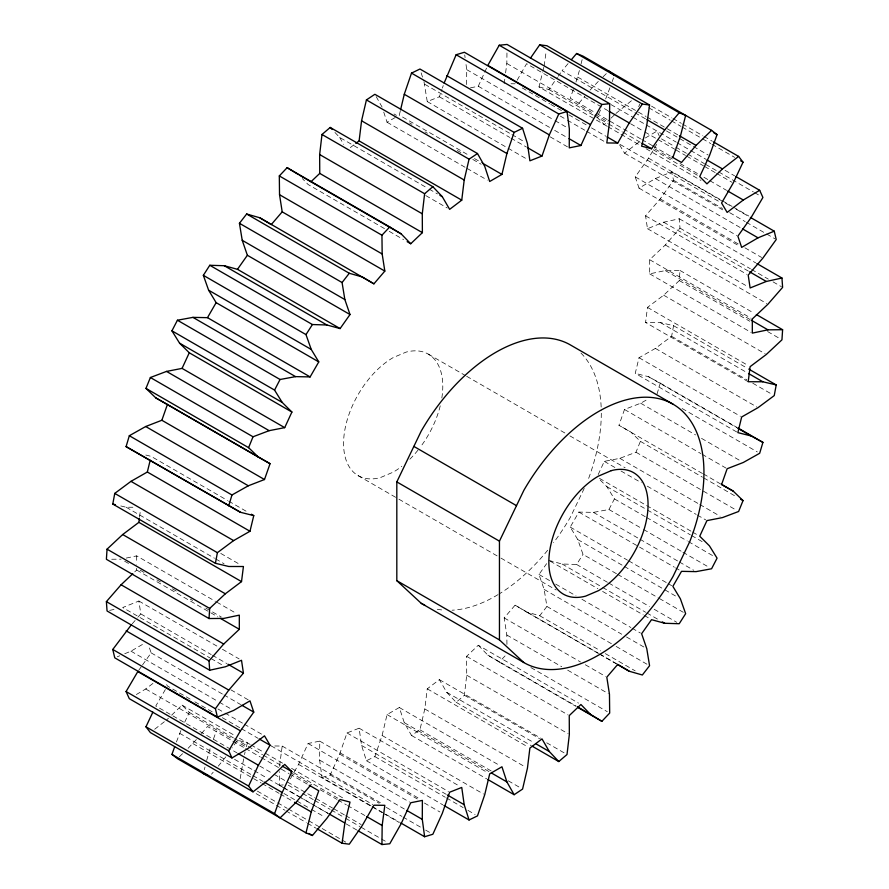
<?xml version="1.0" encoding="UTF-8"?>
<svg xmlns="http://www.w3.org/2000/svg" width="889" height="889" viewBox="0 0 889 889"><rect width="100%" height="100%" fill="white"/><g stroke="black" fill="none" stroke-linecap="round" stroke-linejoin="round"><path stroke-width="0.67" stroke-dasharray="4.45 3.33" d="M370.924 805.723L321.985 777.475L319.651 760.106L319.751 741.137L308.094 743.493L298.548 764.373L289.814 779.775M466.636 84.533L466.714 69.631L465.814 62.952M281.702 786.676L279.313 785.298L279.468 771.696M505.585 72.909L506.83 63.486L506.963 52.607M748.205 381.737L645.57 322.485L647.481 307.394L663.672 295.204L679.318 280.58L679.974 270.456L665.283 270.578L649.681 273.856L649.681 259.71L665.283 244.964L679.974 228.129L679.318 218.772L663.672 222.206L647.481 228.706L645.57 215.838L660.205 198.903L673.584 180.278L671.606 171.921L655.393 178.567L639.024 188.146L635.235 176.867L648.537 158.164L658.204 141.729M321.985 777.475L330.219 775.008L339.665 754.105L346.999 732.958L359.112 728.191L361.567 745.46L366.424 760.717L374.858 756.617L382.092 735.481L387.059 714.589L399.305 707.511L404.273 722.668L411.507 735.459L419.941 729.825L424.798 708.955L427.253 688.842L439.355 679.641L446.7 692.298L456.146 702.299L464.38 695.265L466.714 675.196L466.614 656.349L478.271 645.247L578.517 703.121M139.584 516.865L140.451 510.008M279.535 766.262L282.191 746.06L271.278 745.938L372.713 804.512M504.174 83.677L504.885 78.299M240.174 778.597L244.153 755.906M544.146 65.986L546.19 51.151M736.681 431.943L635.235 373.38L639.024 357.734L655.393 348.399L671.606 336.331L673.584 325.696L660.205 322.507L645.57 322.485M400.239 111.236L399.305 115.148L469.725 155.808M244.475 754.594L245.12 751.983M246.409 746.749L247.375 742.826L237.463 740.237L232.029 747.982M607.02 126.194L538.99 86.911L542.534 72.531M542.857 71.22L543.824 67.297M204.337 769.674L204.992 767.063M206.637 760.517L210.393 747.682M575.972 82.055L579.395 70.542M581.039 63.997L582.362 58.752M657.038 394.027L660.283 383.126L648.537 376.714L635.235 373.38M423.986 81.744L427.253 101.557L439.355 96.779L441.955 89.322M442.389 88.078L443.244 85.588M702.488 473.526L618.944 425.298L624.511 409.473L640.669 403.217L648.848 398.628M213.482 738.981L216.138 731.525M573.316 89.522L570.227 98.223L595.597 112.87M176.422 741.948L181.278 729.569M609.943 87.789L605.653 98.946M612.188 81.577L613.532 77.843M598.197 474.559L604.298 461.358L619.844 458.335L635.979 452.223L640.402 441.344L630.59 431.865L618.944 425.298M470.503 87.822L478.271 86.244L486.694 67.831M184.701 722.224L189.268 712.411L182.067 705.121L169.443 717.256M600.519 109.98L597.097 117.326L604.298 124.616L610.121 119.026M638.669 106.613L639.824 104.169M584.229 488.394L570.405 517.187A149.174 86.122 -60 0 1 553.569 542.701M616.433 573.694L583.017 554.403L577.75 539.545L570.227 527.099L578.883 512.086L593.43 512.375L608.943 509.508L614.432 498.907L606.798 486.583L599.03 478.882M517.12 80.254L526.599 63.708L607.754 110.558M165.365 689.52L155.775 705.999L236.918 752.85M548.902 560.426L562.092 564.015L576.583 564.459L583.017 554.403M538.99 86.911L548.902 89.511L557.436 77.332M558.214 76.221L560.548 72.898M225.817 756.85L218.305 766.129M506.941 644.414L506.83 635.024L504.174 617.911L515.087 605.176L526.599 611.988L539.712 615.733L546.924 606.465L544.146 589.44L538.99 574.461L546.624 563.659M138.606 670.473L141.74 666.072M142.518 664.972L151.13 652.87L148.607 645.358M568.06 63.608L562.092 70.687L646.181 119.237M211.482 774.219L213.193 772.197M578.883 103.224L584.873 96.19M590.007 90.156L598.275 81.444M188.09 748.305L196.358 739.581M201.492 733.547L207.481 726.513L232.54 740.981M132.183 623.867L137.351 617.888M138.217 616.888L140.795 613.91L138.884 601.031L122.693 607.543L209.815 657.838M478.271 645.247L487.817 655.104L499.24 662.061L506.185 654.726M603.12 76.743L606.998 72.987M179.367 756.761L183.245 753.005M611.099 118.093L614.988 114.359M615.955 113.425L632.746 99.668M166.521 720.057L168.465 718.19M134.728 571.883L136.684 570.038L136.684 564.893M154.686 729.236L165.443 720.89M619.633 144.94L624.511 153.164L640.669 140.751M136.339 694.531L145.696 688.986L153.241 683.197M350.31 147.596L354.711 144.251M645.347 137.984L657.038 131.05L659.194 135.817M124.738 653.726L130.972 651.17L143.829 643.647M383.748 112.125L387.059 122.226L397.083 116.437M117.248 656.804L119.748 655.782M109.658 610.399L116.17 608.965M126.282 558.07L136.684 555.881L215.449 601.364M279.313 785.298L283.213 784.909M111.725 559.248L121.082 559.159M120.815 505.963L126.16 507.23L135.472 507.252M510.997 83.755L515.087 83.799M145.807 455.035L151.13 456.368L227.506 500.463M651.493 106.124L671.784 117.837M672.973 118.526L681.33 123.349M682.519 124.038L702.81 135.75M703.999 136.439L712.356 141.262M648.748 107.758L670.239 120.171M671.428 120.86L680.974 126.371M682.174 127.06L701.265 138.084M702.454 138.773L710.811 143.596M712 144.285L734.681 157.375M577.75 77.087L645.947 116.459M646.97 117.048L678.163 135.061M666.472 130.95L708.244 155.064M610.976 104.58L632.468 116.981M632.968 117.27L645.592 124.56M646.092 124.849L676.14 142.073M677.129 142.762L705.966 159.298M725.068 170.321L734.614 175.833M661.472 138.895L674.595 146.474M675.796 147.163L686.53 153.364M687.73 154.053L704.432 163.698M705.633 164.387L717.567 171.277M718.756 171.966L753.361 191.946M754.561 192.635L760.528 196.08M630.59 123.749L643.725 131.328M644.914 132.017L656.849 138.906M658.038 139.595L674.751 149.241M675.94 149.93L685.497 155.442M686.686 156.131L703.399 165.776M704.588 166.465L715.334 172.666M716.523 173.355L732.036 182.312M596.475 113.381L640.947 139.051M641.825 139.562L652.57 145.763M652.882 145.952L671.662 156.786M506.83 63.486L593.952 113.781M595.152 114.47L608.276 122.049M654.982 149.03L672.884 159.364M680.052 163.498L699.143 174.522M703.921 177.278L708.689 180.034M709.889 180.723L726.591 190.368M548.902 89.511L593.063 115.003M594.252 115.692L607.832 123.527M608.576 123.96L622.156 131.794M622.9 132.228L640.802 142.562M653.182 149.719L697.343 175.211M607.876 126.683L620.144 133.772M621 134.261L640.436 145.485M646.07 148.73L700.965 180.434M648.537 158.164L721.346 200.192M722.535 200.881L732.08 206.404M733.281 207.093L748.794 216.049M671.606 171.921L731.28 206.37M736.048 209.126L749.183 216.705M522.254 87.933L534.189 94.823M535.378 95.512L549.702 103.78M550.891 104.469L561.637 110.669M568.793 114.803L586.696 125.138M591.474 127.894L605.787 136.161M620.133 144.451L720.39 202.325M673.584 180.278L722.513 208.526M729.669 212.66L745.182 221.617M746.382 222.306L765.473 233.329M766.674 234.018L775.019 238.841M560.259 116.07L566.226 119.515M567.426 120.204L585.329 130.539M586.518 131.228L605.609 142.251M624.511 153.164L723.568 210.349M466.714 69.631L553.836 119.937M555.036 120.626L568.16 128.205M655.393 178.567L741.326 228.184M478.271 86.244L549.88 127.583M554.658 130.339L567.782 137.928M635.235 176.867L736.681 235.441M660.205 198.903L738.97 244.386M744.938 247.831L761.64 257.477M550.158 136.839L568.06 147.174M639.024 188.146L739.27 246.02M679.318 218.772L755.694 262.866M679.974 228.129L750.394 268.778M751.583 269.467L768.296 279.113M773.063 281.869L781.42 286.691M424.798 84.288L510.719 133.895M511.92 134.583L525.043 142.162M663.672 222.206L748.405 271.123M439.355 96.779L509.775 137.439M510.964 138.128L526.477 147.085M645.57 215.838L747.004 274.401M427.253 101.557L527.499 159.431M647.481 228.706L747.727 286.591M665.283 244.964L766.729 303.538M679.974 270.456L753.972 313.172M474.493 158.564L481.66 162.698M649.681 259.71L751.127 318.273M394.027 113.959L396.416 115.348M409.54 122.926L411.929 124.304M425.053 131.883L427.442 133.261M457.279 150.485L460.858 152.552M472.792 159.442L481.149 164.265M665.283 270.578L750.027 319.507M679.318 280.58L749.727 321.229M767.629 331.564L779.564 338.453M387.059 122.226L465.825 167.699M467.014 168.388L487.305 180.111M649.681 273.856L751.127 332.43M663.672 295.204L765.118 353.778M647.481 307.394L747.727 365.279M673.584 325.696L747.571 368.413M334.942 132.45L339.665 137.439L427.976 188.435M429.165 189.124L437.521 193.946M660.205 322.507L747.327 372.813M671.606 336.331L746.793 379.747M752.761 383.192L771.852 394.216M425.775 195.58L447.256 207.982M655.393 348.399L756.839 406.962M639.024 357.734L740.459 416.296M660.283 383.126L736.659 427.231M648.537 376.714L736.859 427.709M384.47 228.595L308.094 184.501L302.36 178.589M389.249 231.351L403.562 239.619M682.107 408.496L757.295 451.901M640.669 403.217L695.565 434.921M701.532 438.366L740.915 461.102M624.511 409.473L700.888 453.579M702.077 454.268L725.946 468.047M703.399 473.893L720.39 483.86M640.402 441.344L702.454 477.171M703.655 477.86L737.07 497.162M635.979 452.223L736.225 510.108M619.844 458.335L698.61 503.807M699.799 504.496L720.09 516.209M428.265 354.111L465.469 375.603M466.669 376.291L565.104 433.121M569.905 435.899L625.134 467.781M604.298 461.358L615.032 467.558M621 471.003L641.291 482.716M647.259 486.161L696.187 514.409M697.387 515.098L705.744 519.921M599.475 478.338L691.375 531.389M692.564 532.089L697.343 534.845M606.798 486.583L646.181 509.319M647.381 510.008L690.342 534.822M691.531 535.511L702.277 541.712M614.432 498.907L645.458 516.82M646.659 517.509L687.23 540.945M688.43 541.634L713.489 556.103M608.943 509.508L642.358 528.799M643.547 529.488L681.741 551.547M682.93 552.236L709.189 567.393M593.43 512.375L638.78 538.556M639.98 539.245L678.163 561.292M679.363 561.981L693.687 570.249M578.883 512.086L674.362 567.204M675.562 567.893L679.14 569.96M570.227 527.099L627.512 560.17M628.701 560.859L666.894 582.906M668.084 583.595L671.662 585.662M577.75 539.545L623.1 565.726M624.289 566.415L663.672 589.151M664.872 589.84L676.807 596.73M617.622 574.383L658.204 597.819M659.394 598.508L683.263 612.288M576.583 564.459L607.609 582.384M608.809 583.073L649.381 606.498M654.16 609.254L676.829 622.344M562.092 564.015L601.475 586.751M602.675 587.44L645.636 612.254M646.825 612.943L658.76 619.833M550.102 561.115L597.841 588.674M602.609 591.429L643.192 614.855M644.381 615.544L650.348 618.988M538.99 574.461L549.735 580.661M555.703 584.106L575.983 595.83M581.951 599.275L630.89 627.523M632.079 628.212L640.436 633.035M358.1 475.626L397.716 498.496M398.917 499.196L499.751 557.414M500.952 558.103L556.17 589.985M544.146 589.44L621.722 634.224M626.501 636.98L644.392 647.314M546.924 606.465L611.376 643.669M616.144 646.425L648.37 665.028M539.712 615.733L600.586 650.87M605.353 653.626L635.191 670.851M515.087 605.176L598.63 653.404M599.831 654.093L616.533 663.739M526.599 611.988L598.208 653.326M599.397 654.015L616.11 663.661M504.174 617.911L580.55 662.005M585.329 664.761L605.609 676.473M506.83 635.024L561.726 666.728M567.693 670.173L608.276 693.598M530.922 667.583L607.298 711.689M228.706 501.152L247.798 512.175M487.817 655.104L576.128 706.088M499.24 662.061L575.616 706.155M466.614 656.349L568.06 714.912M466.714 675.196L568.16 733.769M220.761 553.425L239.852 564.448M439.355 679.641L540.801 738.203M464.38 695.265L539.567 738.67M546.724 742.804L564.626 753.139M126.16 507.23L214.471 558.225M215.671 558.914L224.028 563.737M446.7 692.298L533.822 742.604M456.146 702.299L531.333 745.704M427.253 688.842L527.499 746.716M424.798 708.955L525.043 766.84M216.638 602.053L235.741 613.077M399.305 707.511L499.562 765.396M419.941 729.825L491.55 771.163M508.264 780.809L520.198 787.698M124.66 561.226L129.427 563.982M140.173 570.182L144.94 572.938M156.875 579.828L160.465 581.895M172.399 588.796L177.167 591.552M190.302 599.13L192.68 600.508M205.815 608.087L221.328 617.044M404.273 722.668L490.206 772.274M136.684 570.038L217.838 616.888M387.059 714.589L487.305 772.474M411.507 735.459L486.694 778.864M382.092 735.481L483.527 794.044M138.884 601.031L217.649 646.514M222.428 649.27L239.13 658.916M359.112 728.191L459.357 786.065M140.795 613.91L211.215 654.56M212.404 655.249L226.728 663.516M346.999 732.958L448.445 791.532M211.004 658.527L222.939 665.417M361.567 745.46L446.3 794.377M374.858 756.617L445.267 797.266M446.456 797.955L463.169 807.612M467.947 810.368L475.104 814.502M366.424 760.717L442.8 804.823M230.884 689.831L248.787 700.165M319.751 741.137L419.997 799.022M339.665 754.105L417.23 798.889M424.397 803.023L439.911 811.979M151.13 652.87L222.739 694.22M223.928 694.909L240.641 704.555M308.094 743.493L409.529 802.067M130.972 651.17L218.083 701.477M219.283 702.166L231.218 709.055M319.651 760.106L405.573 809.723M217.949 708.966L223.917 712.411M225.106 713.1L243.008 723.435M244.208 724.124L262.111 734.458M282.191 746.06L381.248 803.256M330.219 775.008L379.147 803.256M386.304 807.39L401.817 816.346M403.017 817.035L420.919 827.37M425.687 830.126L430.465 832.882M190.102 699.076L167.421 685.986L165.332 682.463M194.869 701.832L213.96 712.856M222.317 717.679L240.219 728.013M241.419 728.702L258.121 738.348M372.113 806.412L399.561 822.258M298.548 764.373L371.346 806.401M372.547 807.09L382.092 812.602M383.281 813.291L398.794 822.247M182.067 705.121L234.574 735.436M239.352 738.203L250.098 744.404M250.954 744.893L264.077 752.472M265.278 753.161L283.513 763.695M291.525 768.318L345.232 799.333M189.268 712.411L233.429 737.903M234.618 738.592L247.009 745.749M248.198 746.438L262.522 754.705M263.266 755.139L281.613 765.729M293.548 772.619L337.709 798.111M145.696 688.986L232.818 739.281M234.018 739.97L245.953 746.871M290.27 772.463L311.75 784.865M320.107 789.688L336.82 799.333M338.009 800.022L346.366 804.845M347.555 805.534L365.457 815.869M232.851 741.17L244.786 748.06M245.664 748.571L260.299 757.017M261.177 757.528L288.947 773.552M289.825 774.063L308.038 784.576M259.766 766.04L272.89 773.619M274.09 774.308L314.662 797.733M315.862 798.422L332.564 808.068M333.764 808.757L344.499 814.957M345.699 815.646L361.212 824.603M288.314 785.209L301.449 792.788M302.638 793.477L313.384 799.678M314.573 800.367L330.086 809.323M331.286 810.012L344.41 817.591M345.61 818.28L359.923 826.548M361.123 827.237L380.214 838.26M381.403 838.949L387.371 842.394M234.552 759.328L253.643 770.352M254.154 770.641L267.278 778.219M268.467 778.908L282.791 787.176M283.991 787.865L328.141 813.368M282.891 787.365L298.404 796.322M299.593 797.011L328.241 813.546M346.143 823.881L356.889 830.082M179.567 733.247L252.365 775.275M252.909 775.597L263.1 781.475M283.935 793.51L295.87 800.4M297.07 801.089L310.194 808.668M311.394 809.357L324.518 816.935M192.935 743.604L261.133 782.976M262.155 783.565L279.035 793.31M280.224 793.999L293.348 801.578M257.388 791.132L276.49 802.156M277.679 802.845L287.225 808.357M288.414 809.046L307.516 820.069M308.705 820.758L340.932 839.372M342.121 840.061L345.71 842.127M256.143 793.644L275.234 804.667M276.435 805.356L284.791 810.179M285.98 810.868L306.272 822.581M307.461 823.27L315.817 828.092M339.665 137.439L343.665 144.351M376.169 96.612L382.092 107.069M421.153 72.842L423.586 80.466M464.736 54.94L465.091 57.618M136.684 555.881L136.684 563.604M580.973 353.077A149.174 86.122 -60 0 1 601.275 410.374M601.297 413.229A149.174 86.122 -60 0 1 587.673 480.982M547.68 550.247A149.174 86.122 -60 0 1 499.107 593.974M498.007 594.641A149.174 86.122 -60 0 1 452.101 610.21M441.689 609.921A149.174 86.122 -60 0 1 434.888 608.732M441.833 397.972A70.153 40.505 -60 0 0 406.017 352.133L393.182 357.589A70.153 40.505 -60 0 0 343.999 435.788A70.153 40.505 -60 0 0 380.348 477.615L393.182 472.159A70.153 40.505 -60 0 0 401.806 466.303M440.244 405.829A70.153 40.505 -60 0 1 420.341 447.123M417.986 450.156A70.153 40.505 -60 0 1 409.829 459.224"/><path stroke-width="1.33" d="M721.29 484.227L733.225 491.117L743.037 500.607L738.615 511.486L722.479 517.587L706.933 520.61L699.732 536.223L709.433 545.846L717.067 558.17L711.578 568.771L696.065 571.627L681.519 571.338L672.862 586.351L680.385 598.797L685.652 613.666L679.218 623.722L664.728 623.278L651.548 619.677L641.625 633.724L646.781 648.692L649.57 665.717L642.347 674.995L629.234 671.239L617.722 664.427L606.809 677.162L609.465 694.287L609.687 713.067L601.875 721.312L590.452 714.356L580.906 704.499L569.249 715.601L569.349 734.458L567.015 754.517L558.781 761.551L549.335 751.561L542.001 738.892L529.888 748.094L527.433 768.218L522.576 789.076L514.142 794.71L506.908 781.931L501.941 766.774L489.695 773.852L484.727 794.733L477.493 815.88L469.059 819.98L464.202 804.712L461.747 787.443L449.645 792.221L442.3 813.357L432.854 834.26L424.62 836.727L422.286 819.369L422.386 800.4L410.729 802.756L401.183 823.625L389.76 843.772L381.948 844.55L358.078 830.771M381.948 844.55L382.17 825.514L384.826 805.323L373.913 805.201L362.401 825.292L349.288 844.194L342.076 843.25L317.006 828.781M444.111 83.099L456.146 54.74L464.38 52.273L567.015 111.525L569.349 128.894L569.249 147.863L580.906 145.507L590.452 124.627L487.817 65.375L499.24 45.228L507.052 44.45L609.687 103.702L609.465 122.738L606.809 142.94L617.722 143.062L629.234 122.96L642.347 104.069L649.57 105.002L646.781 125.249L641.625 146.174L651.548 148.763L664.728 129.938L679.218 112.759L685.652 115.392L680.385 136.339L672.862 157.475M139.406 518.231L138.884 522.343L122.693 534.533L107.047 549.169L106.391 559.292L209.026 618.544L223.717 618.422L239.319 615.144L239.319 629.29L223.717 644.036L209.026 660.871L209.682 670.228L225.328 666.794L241.519 660.294L243.43 673.162L228.795 690.097L215.416 708.722L217.394 717.079L233.607 710.433L249.976 700.854L253.765 712.133L240.463 730.836L228.717 750.794L231.962 757.95L248.331 748.249L264.489 735.836L270.056 745.238L258.41 765.251L248.598 786.065L253.021 791.832L269.156 779.309L284.702 764.384L291.903 771.674L282.202 792.51L274.568 813.646L280.057 817.902L295.57 802.856L310.117 785.776M209.026 618.544L209.682 608.42L225.328 593.796L241.519 581.606L243.43 566.515L228.795 566.493L215.416 563.304L112.781 504.052L114.759 493.406L130.972 481.349L147.341 472.015L150.185 460.28M756.361 314.55L782.609 329.708L781.953 339.831L766.307 354.467L750.116 366.657L748.205 381.737L762.84 381.77L776.219 384.948L774.241 395.594L758.028 407.651L741.659 416.985L737.87 432.632L751.183 435.977L762.918 442.389L759.673 453.279L743.304 462.48L727.146 468.736L721.579 484.549L733.225 491.117M311.006 181.723L319.751 173.399L319.651 154.542L321.985 134.483L330.219 127.449L432.854 186.701L442.3 196.702L449.645 209.36L461.747 200.158L464.202 180.045L469.059 159.175L477.493 153.541L484.727 166.332L489.695 181.489L501.941 174.411L506.908 153.519L514.142 132.383L522.576 128.283L527.433 143.54L529.888 160.809L542.001 156.042L549.335 134.895L558.781 113.992L567.015 111.525M407.151 241.686L410.729 243.753L422.386 232.651L422.286 213.805L424.62 193.735L432.854 186.701M355.811 143.407L359.112 140.906L361.567 120.782L366.424 99.924L374.858 94.29L477.493 153.541M342.076 843.25L344.854 823.014L350.01 802.089L340.098 799.489L326.908 818.313L312.417 835.493L305.983 832.86L177.422 758.639L171.933 754.383L174.622 746.927M215.416 563.304L217.394 552.669L233.607 540.601L249.976 531.266L253.765 515.62L251.376 514.242M400.55 109.936L404.273 94.267L411.507 73.12L419.941 69.02L522.576 128.283M305.983 832.86L311.25 811.913L318.773 790.777L309.228 785.265M253.765 515.62L240.463 512.286L126.082 446.611L129.327 435.721L145.696 426.52L161.854 420.264L167.421 404.451L155.775 397.883L145.963 388.393L150.385 377.514L166.521 371.413L182.067 368.39L284.702 427.642L291.903 412.04L282.202 402.417L274.568 390.093L171.933 330.83L177.422 320.229L192.935 317.373L207.481 317.662L310.117 376.914L318.773 361.901L311.25 349.455L305.983 334.597L203.348 275.334L209.782 265.278L224.272 265.722L237.463 269.323L340.098 328.574L350.01 314.539L344.854 299.56L342.076 282.535L349.288 273.267L362.401 277.012L373.913 283.824L384.826 271.089L382.17 253.976L381.948 235.196L389.76 226.939L401.183 233.896L410.729 243.753M228.717 505.874L231.962 494.973L248.331 485.783L264.489 479.527L270.056 463.702L167.421 404.451M571.471 59.574L576.583 53.507L583.017 56.14L711.578 130.361L717.067 134.617L709.433 155.753L699.732 176.589L706.933 183.879L722.479 168.943L738.615 156.42L743.037 162.198L733.225 183.001L721.579 203.014L727.146 212.415L743.304 200.014L759.673 190.302L762.918 197.458L751.183 217.427L737.87 236.13L741.659 247.398L758.028 237.83L774.241 231.173L776.219 239.53L762.84 258.166L748.205 275.09L750.116 287.969L766.307 281.457L781.953 278.024L782.609 287.38L767.918 304.227L752.316 318.962L752.316 333.119L767.918 329.841L782.609 329.708M270.056 463.702L258.41 457.135L248.598 447.656L253.021 436.777L269.156 430.665L284.702 427.642M182.067 368.39L189.268 352.777L179.567 343.154L171.933 330.83M253.021 791.832L150.385 732.58L145.963 726.802L152.886 712.111M523.865 662.572L499.451 639.924L499.451 541.157L523.865 490.317A149.174 86.122 -60 0 1 662.672 399.683A149.174 86.122 -60 0 1 689.808 541.545L673.04 576.45A149.174 86.122 -60 0 1 523.865 662.572L421.23 603.32L396.816 580.673L396.816 481.905L421.23 431.065A149.174 86.122 -60 0 1 570.405 344.943L673.04 404.195M274.568 390.093L280.057 379.492L295.57 376.625L310.117 376.914M590.452 124.627L601.875 104.48L609.687 103.702M207.481 317.662L216.138 302.649L208.615 290.203L203.348 275.334M231.962 757.95L129.327 698.698L126.082 691.542L137.817 671.573L240.463 730.836M305.983 334.597L312.417 324.541L326.908 324.985L340.098 328.574M530.455 58.152L539.712 44.806L546.924 45.75L649.57 105.002M237.463 269.323L247.375 255.276L242.219 240.308L239.43 223.283L246.653 214.005L259.766 217.761L373.913 283.824M217.394 717.079L114.759 657.827L112.781 649.47L131.328 624.856M711.578 130.361L696.065 145.396L681.519 162.487L671.973 156.975M389.76 226.939L287.125 167.688L279.313 175.933L279.535 194.713L282.191 211.838L271.278 224.573L259.766 217.761M209.682 670.228L107.047 610.976L106.391 601.62L121.082 584.773L132.783 573.727M112.781 504.052L115.459 504.685M203.348 773.608L207.637 775.364M126.082 446.611L240.463 512.286M576.583 53.507L679.218 112.759M713.489 132.55L717.067 134.617M713.556 141.951L738.615 156.42M539.712 44.806L642.347 104.069M740.648 160.82L743.037 162.198M679.363 135.75L696.065 145.396M646.825 119.604L664.728 129.938M706.966 159.987L722.479 168.943M735.803 176.522L759.673 190.302M499.24 45.228L601.875 104.48M608.943 111.247L629.234 122.96M727.791 191.057L743.304 200.014M641.991 143.251L651.548 148.763M750.372 217.394L774.241 231.173M606.987 136.862L617.722 143.062M456.146 54.74L558.781 113.992M742.515 228.873L758.028 237.83M568.971 138.617L580.906 145.507M446.7 75.643L549.335 134.895M756.883 263.555L781.953 278.024M411.507 73.12L514.142 132.383M749.605 271.812L766.307 281.457M527.677 147.774L542.001 156.042M404.273 94.267L506.908 153.519M482.849 163.387L501.941 174.411M751.216 320.196L767.918 329.841M366.424 99.924L469.059 159.175M361.567 120.782L464.202 180.045M359.112 140.906L461.747 200.158M748.771 369.102L776.219 384.948M439.911 195.324L442.3 196.702M748.516 373.502L762.84 381.77M321.985 134.483L424.62 193.735M319.651 154.542L422.286 213.805M319.751 173.399L422.386 232.651M737.848 427.92L762.918 442.389M299.737 175.333L401.183 233.896M738.048 428.398L751.183 435.977M279.313 175.933L381.948 235.196M279.535 194.713L382.17 253.976M282.191 211.838L384.826 271.089M246.653 214.005L349.288 273.267M740.648 499.229L743.037 500.607M239.43 223.283L342.076 282.535M242.219 240.308L344.854 299.56M247.375 255.276L350.01 314.539M224.272 265.722L326.908 324.985M209.782 265.278L312.417 324.541M208.615 290.203L311.25 349.455M216.138 302.649L318.773 361.901M192.935 317.373L295.57 376.625M413.863 446.411L516.498 505.663M177.422 320.229L280.057 379.492M179.567 343.154L282.202 402.417M662.349 621.9L664.728 623.278M189.268 352.777L291.903 412.04M396.816 481.905L499.451 541.157M166.521 371.413L269.156 430.665M150.385 377.514L253.021 436.777M145.963 388.393L248.598 447.656M155.775 397.883L258.41 457.135M617.299 664.35L629.234 671.239M161.854 420.264L264.489 479.527M145.696 426.52L248.331 485.783M396.816 580.673L499.451 639.924M129.327 435.721L231.962 494.973M577.328 706.777L590.452 714.356M578.006 707.533L601.875 721.312M147.341 472.015L249.976 531.266M130.972 481.349L233.607 540.601M114.759 493.406L217.394 552.669M536.211 743.982L549.335 751.561M532.533 746.393L558.781 761.551M138.884 522.343L241.519 581.606M122.693 534.533L225.328 593.796M107.047 549.169L209.682 608.42M491.395 772.963L506.908 781.931M220.228 618.266L239.319 629.29M487.894 779.553L514.142 794.71M121.082 584.773L223.717 644.036M227.917 664.205L243.43 673.162M447.5 795.066L464.202 804.712M106.391 601.62L209.026 660.871M443.989 805.512L469.059 819.98M126.16 630.834L228.795 690.097M241.83 705.244L253.765 712.133M406.762 810.412L422.286 819.369M112.781 649.47L215.416 708.722M259.321 739.037L270.056 745.238M400.75 822.947L424.62 836.727M282.358 766.162L291.903 771.674M366.657 816.558L382.17 825.514M238.119 753.539L258.41 765.251M126.082 691.542L228.717 750.794M329.341 814.057L344.854 823.014M264.3 782.164L282.202 792.51M294.548 802.267L311.25 811.913M145.963 726.802L248.598 786.065M171.933 754.383L274.568 813.646M308.839 833.426L312.417 835.493M287.125 167.688L298.548 174.644M608.943 71.098L614.432 75.354M330.219 127.449L332.108 129.45M424.731 605.153A149.174 86.122 -60 0 1 421.23 603.32M611.299 470.637L598.453 476.104A70.153 40.505 -60 0 0 549.269 554.303A70.153 40.505 -60 0 0 585.618 596.13L598.453 590.663A70.153 40.505 -60 0 0 647.636 512.464A70.153 40.505 -60 0 0 611.299 470.637"/></g></svg>
